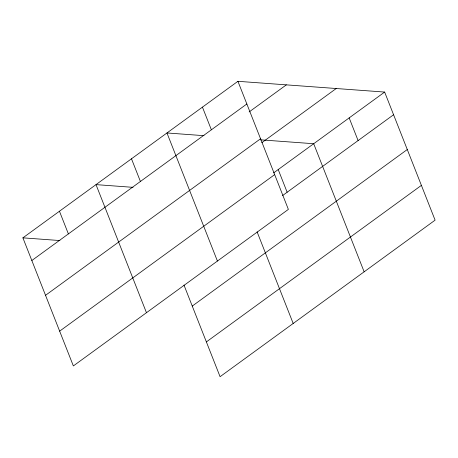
<?xml version="1.0" encoding="UTF-8"?>
<svg xmlns="http://www.w3.org/2000/svg" width="458" height="458" viewBox="0 0 458 458"><rect width="100%" height="100%" fill="white"/><g stroke="black" fill="none" stroke-linecap="round" stroke-linejoin="round"><path stroke-width="0.69" d="M237.92 81.306L288.374 209.392L73.354 365.931L22.9 237.845L237.92 81.306L384.646 92.069L435.1 220.155L220.08 376.694L183.984 285.071M31.831 260.522L246.851 103.977M249.146 111.935L286.342 84.856M45.537 295.307L260.556 138.763M261.839 142.673L336.229 88.52M273.632 172.889L384.646 92.069M59.655 331.145L274.674 174.607M282.563 195.566L393.577 114.746M192.263 306.07L407.282 149.531M206.375 341.908L421.4 185.37M203.987 135.677L166.964 132.963L217.418 261.049M260.281 139.81L313.69 143.726L364.144 271.812M133.032 187.339L96.008 184.62L146.463 312.705M22.9 237.845L59.929 240.559M349.168 117.901L358.099 140.577M278.212 169.557L287.143 192.234M257.093 231.845L293.189 323.474M202.442 107.132L211.373 129.809M131.486 158.794L140.417 181.465M59.454 211.235L68.385 233.906"/></g></svg>
